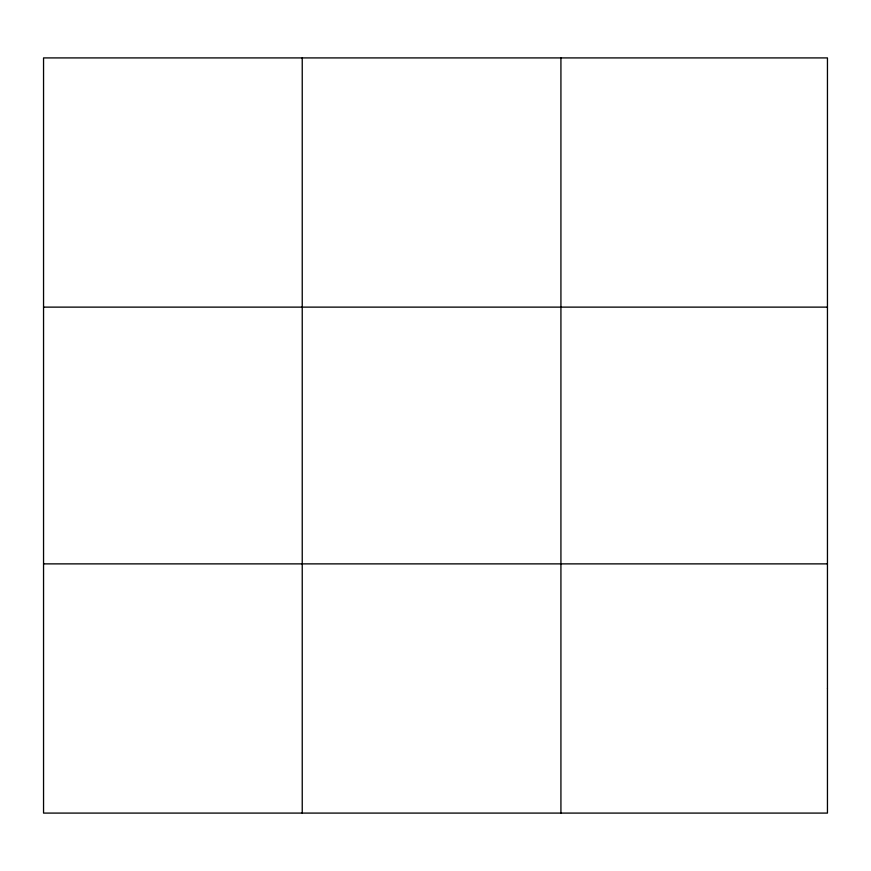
<?xml version="1.0" encoding="UTF-8"?>
<svg xmlns="http://www.w3.org/2000/svg" width="871" height="871" viewBox="0 0 871 871"><rect width="100%" height="100%" fill="white"/><g stroke="black" fill="none" stroke-linecap="round" stroke-linejoin="round"><path stroke-width="1.31" d="M302.237 57.911L302.237 813.089M560.924 57.911L560.924 813.089M43.55 307.125L827.45 307.125M43.55 563.875L827.45 563.875M827.45 688.482L827.45 813.089L43.55 813.089L43.55 57.911L827.45 57.911L827.45 688.482"/></g></svg>
